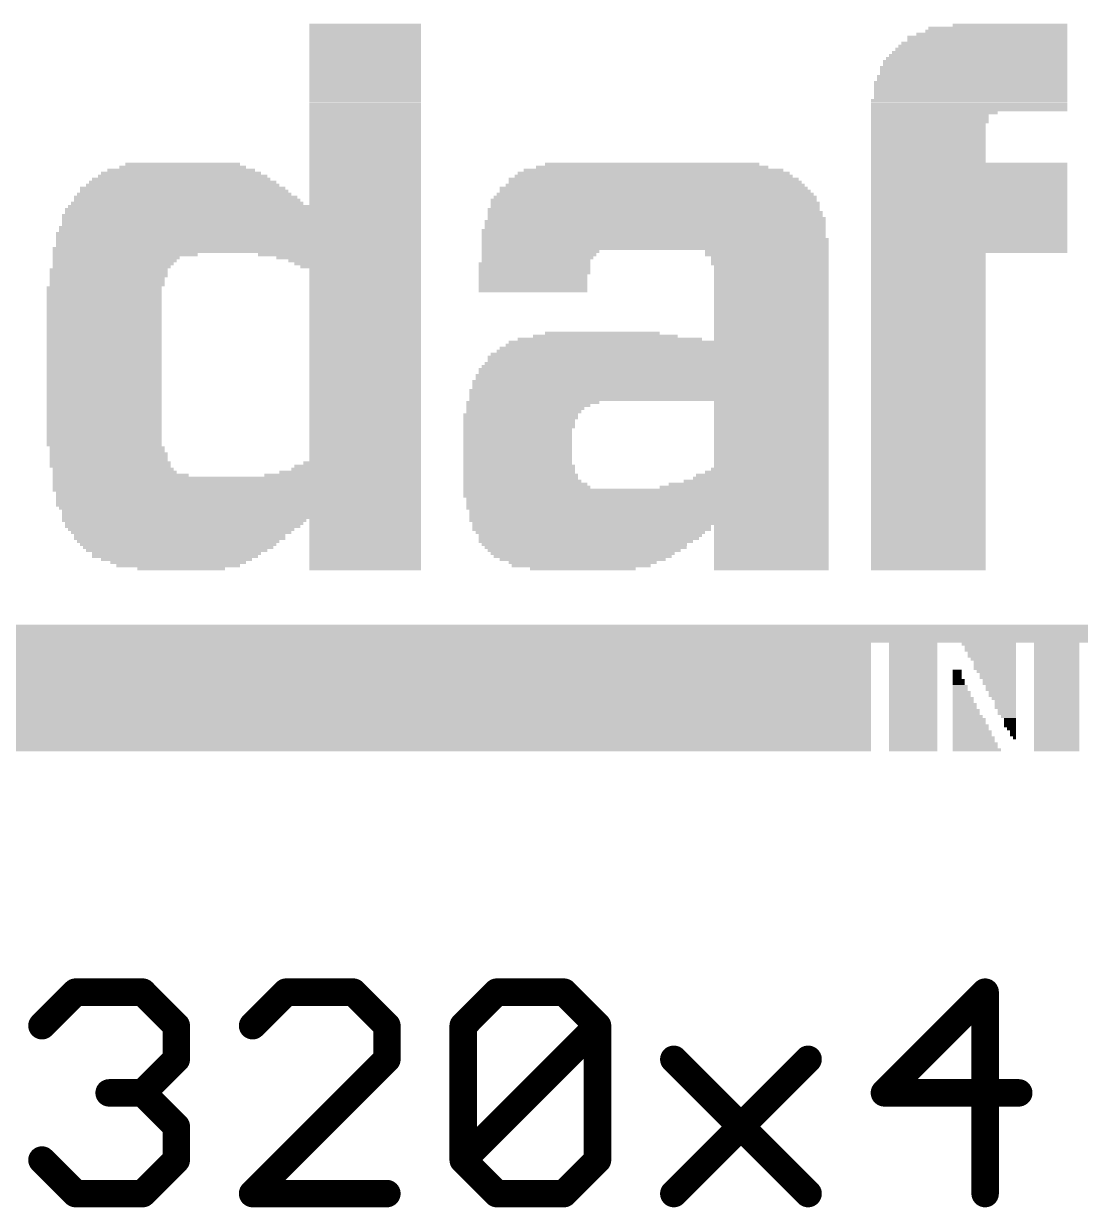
# Model space of a CAD drawing. Extents: x -17 to 57, y -6 to 105.
# Drawn here: x 22.95 to 28.82, y 4.95 to 11.52 of the extents above; entities that cross this region are included whole.
import ezdxf

# ---------------------------------------------------------------- set-up
doc = ezdxf.new("R2010")
doc.units = 0
doc.layers.add('21', color=40, linetype='CONTINUOUS')

# ---------------------------------------------------------------- blocks, each defined once
blk = doc.blocks.new('RECT')
blk.add_solid([(-0.5, -0.5), (0.5, -0.5), (-0.5, 0.5), (0.5, 0.5)])

msp = doc.modelspace()

# ---------------------------------------------------------------- linework, layer by layer
at = {"layer": '21', "const_width": 0.1524}
for points in [[(23.0506, 5.9613), (23.237, 6.1478)], [(23.237, 6.1478), (23.6099, 6.1478)], [(23.6099, 6.1478), (23.7963, 5.9613)], [(24.4064, 6.1478), (24.22, 5.9613)], [(24.7793, 6.1478), (24.4064, 6.1478)], [(24.9657, 5.9613), (24.7793, 6.1478)], [(25.3894, 5.9613), (25.5758, 6.1478)], [(25.5758, 6.1478), (25.9487, 6.1478)], [(25.9487, 6.1478), (26.1351, 5.9613)], [(28.2874, 6.1478), (27.7282, 5.5885)], [(28.2874, 5.0292), (28.2874, 6.1478)], [(23.7963, 5.9613), (23.7963, 5.7749)], [(24.9657, 5.7749), (24.9657, 5.9613)], [(25.3894, 5.2156), (25.3894, 5.9613)], [(25.3894, 5.2156), (26.1351, 5.9613)], [(26.1351, 5.9613), (26.1351, 5.2156)], [(23.7963, 5.7749), (23.6099, 5.5885)], [(24.22, 5.0292), (24.9657, 5.7749)], [(26.5588, 5.7749), (27.3045, 5.0292)], [(26.5588, 5.0292), (27.3045, 5.7749)], [(23.6099, 5.5885), (23.4234, 5.5885)], [(23.6099, 5.5885), (23.7963, 5.4021)], [(27.7282, 5.5885), (28.4739, 5.5885)], [(23.7963, 5.4021), (23.7963, 5.2156)], [(23.237, 5.0292), (23.0506, 5.2156)], [(23.7963, 5.2156), (23.6099, 5.0292)], [(25.5758, 5.0292), (25.3894, 5.2156)], [(26.1351, 5.2156), (25.9487, 5.0292)], [(23.6099, 5.0292), (23.237, 5.0292)], [(24.9657, 5.0292), (24.22, 5.0292)], [(25.9487, 5.0292), (25.5758, 5.0292)]]:
    msp.add_lwpolyline(points, dxfattribs=at)
at = {"layer": '21', "const_width": 0.0762}
for points in [[(23.237, 6.1859, 1), (23.237, 6.1097)], [(23.264, 6.1208, 1), (23.2101, 6.1747)], [(23.6368, 6.1747, 1), (23.5829, 6.1208)], [(23.6099, 6.1097, 1), (23.6099, 6.1859)], [(24.4064, 6.1859, 1), (24.4064, 6.1097)], [(24.4333, 6.1208, 1), (24.3795, 6.1747)], [(24.8062, 6.1747, 1), (24.7523, 6.1208)], [(24.7793, 6.1097, 1), (24.7793, 6.1859)], [(25.5758, 6.1859, 1), (25.5758, 6.1097)], [(25.6027, 6.1208, 1), (25.5489, 6.1747)], [(25.9756, 6.1747, 1), (25.9217, 6.1208)], [(25.9487, 6.1097, 1), (25.9487, 6.1859)], [(28.3255, 6.1478, 1), (28.2493, 6.1478)], [(28.3144, 6.1208, 1), (28.2605, 6.1747)], [(23.0236, 5.9883, 1), (23.0775, 5.9344)], [(23.8344, 5.9613, 1), (23.7582, 5.9613)], [(23.7693, 5.9344, 1), (23.8232, 5.9883)], [(24.193, 5.9883, 1), (24.2469, 5.9344)], [(25.0038, 5.9613, 1), (24.9276, 5.9613)], [(24.9387, 5.9344, 1), (24.9926, 5.9883)], [(25.3624, 5.9883, 1), (25.4163, 5.9344)], [(25.4275, 5.9613, 1), (25.3513, 5.9613)], [(26.1732, 5.9613, 1), (26.097, 5.9613)], [(26.162, 5.9344, 1), (26.1081, 5.9883)], [(26.1081, 5.9344, 1), (26.162, 5.9883)], [(23.8232, 5.748, 1), (23.7693, 5.8018)], [(24.9926, 5.748, 1), (24.9387, 5.8018)], [(26.5857, 5.8018, 1), (26.5318, 5.748)], [(27.3314, 5.748, 1), (27.2775, 5.8018)], [(23.7582, 5.7749, 1), (23.8344, 5.7749)], [(24.9276, 5.7749, 1), (25.0038, 5.7749)], [(23.4234, 5.6266, 1), (23.4234, 5.5504)], [(23.6368, 5.6154, 1), (23.5829, 5.5615)], [(23.5829, 5.6154, 1), (23.6368, 5.5615)], [(23.6099, 5.5504, 1), (23.6099, 5.6266)], [(27.7012, 5.6154, 1), (27.7551, 5.5615)], [(27.7282, 5.6266, 1), (27.7282, 5.5504)], [(28.4739, 5.5504, 1), (28.4739, 5.6266)], [(23.8344, 5.4021, 1), (23.7582, 5.4021)], [(23.7693, 5.3751, 1), (23.8232, 5.429)], [(23.0775, 5.2426, 1), (23.0236, 5.1887)], [(23.8232, 5.1887, 1), (23.7693, 5.2426)], [(25.4163, 5.2426, 1), (25.3624, 5.1887)], [(25.3624, 5.2426, 1), (25.4163, 5.1887)], [(26.162, 5.1887, 1), (26.1081, 5.2426)], [(23.7582, 5.2156, 1), (23.8344, 5.2156)], [(25.3513, 5.2156, 1), (25.4275, 5.2156)], [(26.097, 5.2156, 1), (26.1732, 5.2156)], [(23.237, 5.0673, 1), (23.237, 4.9911)], [(23.2101, 5.0023, 1), (23.264, 5.0561)], [(23.5829, 5.0561, 1), (23.6368, 5.0023)], [(23.6099, 4.9911, 1), (23.6099, 5.0673)], [(24.22, 5.0673, 1), (24.22, 4.9911)], [(24.193, 5.0561, 1), (24.2469, 5.0023)], [(24.9657, 4.9911, 1), (24.9657, 5.0673)], [(25.5758, 5.0673, 1), (25.5758, 4.9911)], [(25.5489, 5.0023, 1), (25.6027, 5.0561)], [(25.9217, 5.0561, 1), (25.9756, 5.0023)], [(25.9487, 4.9911, 1), (25.9487, 5.0673)], [(26.5318, 5.0561, 1), (26.5857, 5.0023)], [(27.2775, 5.0023, 1), (27.3314, 5.0561)], [(28.2493, 5.0292, 1), (28.3255, 5.0292)]]:
    msp.add_lwpolyline(points, format="xyb", dxfattribs=at)

# ---------------------------------------------------------------- block references
at = {"layer": '21'}
for p, xscale, yscale in [((24.8458, 11.5164), 0.6203, 0.0167), ((24.8458, 11.4996), 0.6203, 0.0168), ((28.3579, 11.4996), 0.7711, 0.0168), ((28.4249, 11.5164), 0.637, 0.0167), ((24.8458, 11.4829), 0.6203, 0.0167), ((24.8458, 11.4661), 0.6203, 0.0168), ((24.8458, 11.4493), 0.6203, 0.0168), ((24.8458, 11.4326), 0.6203, 0.0167), ((28.2992, 11.4493), 0.8885, 0.0168), ((28.2992, 11.4326), 0.8885, 0.0167), ((28.3243, 11.4661), 0.8382, 0.0168), ((28.3495, 11.4829), 0.7879, 0.0167), ((24.8458, 11.4158), 0.6203, 0.0168), ((24.8458, 11.399), 0.6203, 0.0168), ((24.8458, 11.3823), 0.6203, 0.0167), ((24.8458, 11.3655), 0.6203, 0.0168), ((28.2573, 11.3655), 0.9723, 0.0168), ((28.2657, 11.3823), 0.9555, 0.0167), ((28.274, 11.399), 0.9388, 0.0168), ((28.2824, 11.4158), 0.922, 0.0168), ((24.8458, 11.3487), 0.6203, 0.0168), ((24.8458, 11.332), 0.6203, 0.0167), ((24.8458, 11.3152), 0.6203, 0.0168), ((24.8458, 11.2984), 0.6203, 0.0168), ((28.2321, 11.3152), 1.0226, 0.0168), ((28.2321, 11.2984), 1.0226, 0.0168), ((28.2405, 11.332), 1.0058, 0.0167), ((28.2489, 11.3487), 0.9891, 0.0168), ((24.8458, 11.2817), 0.6203, 0.0167), ((24.8458, 11.2649), 0.6203, 0.0168), ((24.8458, 11.2482), 0.6203, 0.0167), ((24.8458, 11.2314), 0.6203, 0.0168), ((28.2154, 11.2314), 1.0561, 0.0168), ((28.2237, 11.2817), 1.0394, 0.0167), ((28.2237, 11.2649), 1.0394, 0.0168), ((28.2237, 11.2482), 1.0394, 0.0167), ((24.8458, 11.2146), 0.6203, 0.0168), ((24.8458, 11.1979), 0.6203, 0.0167), ((24.8458, 11.1811), 0.6203, 0.0168), ((24.8458, 11.1643), 0.6203, 0.0168), ((28.207, 11.1979), 1.0729, 0.0167), ((28.207, 11.1811), 1.0729, 0.0168), ((28.207, 11.1643), 1.0729, 0.0168), ((28.2154, 11.2146), 1.0561, 0.0168), ((24.8458, 11.1476), 0.6203, 0.0167), ((24.8458, 11.1308), 0.6203, 0.0168), ((24.8458, 11.114), 0.6203, 0.0168), ((28.207, 11.1476), 1.0729, 0.0167), ((28.207, 11.1308), 1.0729, 0.0168), ((28.207, 11.114), 1.0729, 0.0168), ((24.8458, 11.0973), 0.6203, 0.0167), ((24.8458, 11.0805), 0.6203, 0.0168), ((24.8458, 11.0638), 0.6203, 0.0167), ((24.8458, 11.047), 0.6203, 0.0168), ((28.1986, 11.0973), 1.0897, 0.0167), ((28.1986, 11.0805), 1.0897, 0.0168), ((28.1986, 11.0638), 1.0897, 0.0167), ((28.1986, 11.047), 1.0897, 0.0168), ((24.8458, 11.0302), 0.6203, 0.0168), ((24.8458, 11.0135), 0.6203, 0.0167), ((24.8458, 10.9967), 0.6203, 0.0168), ((24.8458, 10.9799), 0.6203, 0.0168), ((27.9806, 11.0135), 0.6538, 0.0167), ((27.9806, 10.9967), 0.6538, 0.0168), ((27.9806, 10.9799), 0.6538, 0.0168), ((28.0058, 11.0302), 0.7041, 0.0168), ((24.8458, 10.9632), 0.6203, 0.0167), ((24.8458, 10.9464), 0.6203, 0.0168), ((24.8458, 10.9296), 0.6203, 0.0168), ((24.8458, 10.9129), 0.6203, 0.0167), ((27.9723, 10.9632), 0.6371, 0.0167), ((27.9723, 10.9464), 0.6371, 0.0168), ((27.9723, 10.9296), 0.6371, 0.0168), ((27.9723, 10.9129), 0.6371, 0.0167), ((24.8458, 10.8961), 0.6203, 0.0168), ((24.8458, 10.8793), 0.6203, 0.0168), ((24.8458, 10.8626), 0.6203, 0.0167), ((24.8458, 10.8458), 0.6203, 0.0168), ((27.9723, 10.8961), 0.6371, 0.0168), ((27.9723, 10.8793), 0.6371, 0.0168), ((27.9723, 10.8626), 0.6371, 0.0167), ((27.9723, 10.8458), 0.6371, 0.0168), ((24.8458, 10.8291), 0.6203, 0.0167), ((24.8458, 10.8123), 0.6203, 0.0168), ((24.8458, 10.7955), 0.6203, 0.0168), ((24.8458, 10.7788), 0.6203, 0.0167), ((27.9723, 10.8291), 0.6371, 0.0167), ((27.9723, 10.8123), 0.6371, 0.0168), ((27.9723, 10.7955), 0.6371, 0.0168), ((27.9723, 10.7788), 0.6371, 0.0167), ((23.8232, 10.7117), 0.8214, 0.0168), ((23.8316, 10.7285), 0.7041, 0.0167), ((23.8316, 10.7452), 0.6371, 0.0168), ((24.8458, 10.762), 0.6203, 0.0168), ((24.8458, 10.7452), 0.6203, 0.0168), ((24.8458, 10.7285), 0.6203, 0.0167), ((24.8458, 10.7117), 0.6203, 0.0168), ((26.4468, 10.7117), 1.4417, 0.0168), ((26.4383, 10.7285), 1.2909, 0.0167), ((26.4383, 10.7452), 1.1903, 0.0168), ((28.1986, 10.7452), 1.0897, 0.0168), ((28.1986, 10.7285), 1.0897, 0.0167), ((28.1986, 10.7117), 1.0897, 0.0168), ((27.9723, 10.762), 0.6371, 0.0168), ((23.8316, 10.6447), 1.0393, 0.0167), ((23.8232, 10.6614), 0.9891, 0.0168), ((23.8316, 10.6782), 0.9387, 0.0167), ((23.8232, 10.6949), 0.8885, 0.0168), ((24.8458, 10.6949), 0.6203, 0.0168), ((24.8458, 10.6782), 0.6203, 0.0167), ((24.8458, 10.6614), 0.6203, 0.0168), ((24.8458, 10.6447), 0.6203, 0.0167), ((26.4551, 10.6447), 1.6261, 0.0167), ((26.4468, 10.6614), 1.6093, 0.0168), ((26.4468, 10.6782), 1.5423, 0.0167), ((26.4468, 10.6949), 1.5087, 0.0168), ((28.1986, 10.6949), 1.0897, 0.0168), ((28.1986, 10.6782), 1.0897, 0.0167), ((28.1986, 10.6614), 1.0897, 0.0168), ((28.1986, 10.6447), 1.0897, 0.0167), ((23.84, 10.5776), 1.1903, 0.0168), ((23.84, 10.5944), 1.1567, 0.0167), ((23.8316, 10.6111), 1.1399, 0.0168), ((23.8316, 10.6279), 1.0729, 0.0168), ((24.8458, 10.6279), 0.6203, 0.0168), ((24.8458, 10.6111), 0.6203, 0.0168), ((24.8458, 10.5944), 0.6203, 0.0167), ((24.8458, 10.5776), 0.6203, 0.0168), ((26.4551, 10.5776), 1.7602, 0.0168), ((26.4551, 10.5944), 1.7267, 0.0167), ((26.4468, 10.6111), 1.7099, 0.0168), ((26.4551, 10.6279), 1.6596, 0.0168), ((28.1986, 10.6279), 1.0897, 0.0168), ((28.1986, 10.6111), 1.0897, 0.0168), ((28.1986, 10.5944), 1.0897, 0.0167), ((28.1986, 10.5776), 1.0897, 0.0168), ((24.1752, 10.5105), 1.9614, 0.0168), ((23.8567, 10.5273), 1.2908, 0.0168), ((23.8483, 10.5608), 1.2406, 0.0168), ((23.8567, 10.5441), 1.2573, 0.0167), ((24.8458, 10.5608), 0.6203, 0.0168), ((24.8458, 10.5441), 0.6203, 0.0167), ((24.8458, 10.5273), 0.6203, 0.0168), ((26.4551, 10.5273), 1.8273, 0.0168), ((26.4551, 10.5105), 1.8273, 0.0168), ((26.4468, 10.5441), 1.8105, 0.0167), ((26.4551, 10.5608), 1.7938, 0.0168), ((28.1986, 10.5608), 1.0897, 0.0168), ((28.1986, 10.5441), 1.0897, 0.0167), ((28.1986, 10.5273), 1.0897, 0.0168), ((28.1986, 10.5105), 1.0897, 0.0168), ((24.1585, 10.4602), 1.9949, 0.0168), ((24.1585, 10.4435), 1.9949, 0.0167), ((24.1669, 10.4938), 1.9781, 0.0167), ((24.1669, 10.477), 1.9781, 0.0168), ((26.4551, 10.477), 1.8608, 0.0168), ((26.4551, 10.4602), 1.8608, 0.0168), ((26.4635, 10.4435), 1.8776, 0.0167), ((26.4468, 10.4938), 1.8441, 0.0167), ((28.1986, 10.4938), 1.0897, 0.0167), ((28.1986, 10.477), 1.0897, 0.0168), ((28.1986, 10.4602), 1.0897, 0.0168), ((28.1986, 10.4435), 1.0897, 0.0167), ((24.1501, 10.3932), 2.0117, 0.0168), ((24.1501, 10.3764), 2.0117, 0.0168), ((24.1585, 10.4267), 1.9949, 0.0168), ((24.1585, 10.41), 1.9949, 0.0167), ((26.4468, 10.3764), 1.9111, 0.0168), ((26.4551, 10.4267), 1.8943, 0.0168), ((26.4551, 10.41), 1.8943, 0.0167), ((26.4551, 10.3932), 1.8943, 0.0168), ((28.1986, 10.4267), 1.0897, 0.0168), ((28.1986, 10.41), 1.0897, 0.0167), ((28.1986, 10.3932), 1.0897, 0.0168), ((28.1986, 10.3764), 1.0897, 0.0168), ((24.1417, 10.3597), 2.0284, 0.0167), ((24.1417, 10.3429), 2.0284, 0.0168), ((24.1417, 10.3261), 2.0284, 0.0168), ((24.1417, 10.3094), 2.0284, 0.0167), ((26.4551, 10.3261), 1.9278, 0.0168), ((26.4551, 10.3094), 1.9278, 0.0167), ((26.4468, 10.3597), 1.9111, 0.0167), ((26.4468, 10.3429), 1.9111, 0.0168), ((28.1986, 10.3597), 1.0897, 0.0167), ((28.1986, 10.3429), 1.0897, 0.0168), ((28.1986, 10.3261), 1.0897, 0.0168), ((28.1986, 10.3094), 1.0897, 0.0167), ((24.1333, 10.2758), 2.0452, 0.0168), ((24.1333, 10.2591), 2.0452, 0.0167), ((24.1417, 10.2926), 2.0284, 0.0168), ((26.4551, 10.2926), 1.9278, 0.0168), ((26.4551, 10.2758), 1.9278, 0.0168), ((25.8181, 10.2591), 0.6538, 0.0167), ((27.0754, 10.2591), 0.6873, 0.0167), ((28.1986, 10.2926), 1.0897, 0.0168), ((28.1986, 10.2758), 1.0897, 0.0168), ((28.1986, 10.2591), 1.0897, 0.0167), ((23.513, 10.2423), 0.8047, 0.0168), ((23.4627, 10.2256), 0.7041, 0.0167), ((23.4544, 10.2088), 0.6873, 0.0168), ((23.446, 10.192), 0.6706, 0.0168), ((24.7033, 10.2423), 0.9052, 0.0168), ((24.7536, 10.2256), 0.8047, 0.0167), ((24.7871, 10.2088), 0.7376, 0.0168), ((24.8039, 10.192), 0.7041, 0.0168), ((25.7846, 10.192), 0.6203, 0.0168), ((25.8097, 10.2423), 0.637, 0.0168), ((25.8014, 10.2256), 0.6203, 0.0167), ((25.793, 10.2088), 0.6035, 0.0168), ((27.0754, 10.2423), 0.6873, 0.0168), ((27.0922, 10.2256), 0.6537, 0.0167), ((27.0922, 10.2088), 0.6537, 0.0168), ((27.0922, 10.192), 0.6537, 0.0168), ((27.9723, 10.2423), 0.6371, 0.0168), ((27.9723, 10.2256), 0.6371, 0.0167), ((27.9723, 10.2088), 0.6371, 0.0168), ((27.9723, 10.192), 0.6371, 0.0168), ((23.4208, 10.1585), 0.6538, 0.0168), ((23.4208, 10.1417), 0.6538, 0.0168), ((23.4208, 10.125), 0.6538, 0.0167), ((23.4376, 10.1753), 0.6538, 0.0167), ((24.8206, 10.1753), 0.6706, 0.0167), ((24.8458, 10.1585), 0.6203, 0.0168), ((24.8458, 10.1417), 0.6203, 0.0168), ((24.8458, 10.125), 0.6203, 0.0167), ((25.7846, 10.1753), 0.6203, 0.0167), ((25.7846, 10.1585), 0.6203, 0.0168), ((25.7846, 10.1417), 0.6203, 0.0168), ((25.7762, 10.125), 0.6035, 0.0167), ((27.1005, 10.1753), 0.637, 0.0167), ((27.1005, 10.1585), 0.637, 0.0168), ((27.1005, 10.1417), 0.637, 0.0168), ((27.1005, 10.125), 0.637, 0.0167), ((27.9723, 10.1753), 0.6371, 0.0167), ((27.9723, 10.1585), 0.6371, 0.0168), ((27.9723, 10.1417), 0.6371, 0.0168), ((27.9723, 10.125), 0.6371, 0.0167), ((23.3957, 10.0579), 0.637, 0.0168), ((23.4124, 10.1082), 0.6371, 0.0168), ((23.4124, 10.0914), 0.6371, 0.0168), ((23.4124, 10.0747), 0.6371, 0.0167), ((24.8458, 10.1082), 0.6203, 0.0168), ((24.8458, 10.0914), 0.6203, 0.0168), ((24.8458, 10.0747), 0.6203, 0.0167), ((24.8458, 10.0579), 0.6203, 0.0168), ((25.7762, 10.1082), 0.6035, 0.0168), ((25.7762, 10.0914), 0.6035, 0.0168), ((25.7762, 10.0747), 0.6035, 0.0167), ((25.7762, 10.0579), 0.6035, 0.0168), ((27.1005, 10.1082), 0.637, 0.0168), ((27.1005, 10.0914), 0.637, 0.0168), ((27.1005, 10.0747), 0.637, 0.0167), ((27.1005, 10.0579), 0.637, 0.0168), ((27.9723, 10.1082), 0.6371, 0.0168), ((27.9723, 10.0914), 0.6371, 0.0168), ((27.9723, 10.0747), 0.6371, 0.0167), ((27.9723, 10.0579), 0.6371, 0.0168), ((23.3957, 10.0411), 0.637, 0.0168), ((23.3957, 10.0244), 0.637, 0.0167), ((23.3957, 10.0076), 0.637, 0.0168), ((23.3957, 9.9909), 0.637, 0.0167), ((24.8458, 10.0411), 0.6203, 0.0168), ((24.8458, 10.0244), 0.6203, 0.0167), ((24.8458, 10.0076), 0.6203, 0.0168), ((24.8458, 9.9909), 0.6203, 0.0167), ((25.7762, 10.0411), 0.6035, 0.0168), ((27.1005, 10.0411), 0.637, 0.0168), ((27.1005, 10.0244), 0.637, 0.0167), ((27.1005, 10.0076), 0.637, 0.0168), ((27.1005, 9.9909), 0.637, 0.0167), ((27.9723, 10.0411), 0.6371, 0.0168), ((27.9723, 10.0244), 0.6371, 0.0167), ((27.9723, 10.0076), 0.6371, 0.0168), ((27.9723, 9.9909), 0.6371, 0.0167), ((23.3957, 9.9741), 0.637, 0.0168), ((23.3957, 9.9573), 0.637, 0.0168), ((23.3957, 9.9405), 0.637, 0.0167), ((23.3957, 9.9238), 0.637, 0.0168), ((24.8458, 9.9741), 0.6203, 0.0168), ((24.8458, 9.9573), 0.6203, 0.0168), ((24.8458, 9.9405), 0.6203, 0.0167), ((24.8458, 9.9238), 0.6203, 0.0168), ((27.1005, 9.9741), 0.637, 0.0168), ((27.1005, 9.9573), 0.637, 0.0168), ((27.1005, 9.9405), 0.637, 0.0167), ((27.1005, 9.9238), 0.637, 0.0168), ((27.9723, 9.9741), 0.6371, 0.0168), ((27.9723, 9.9573), 0.6371, 0.0168), ((27.9723, 9.9405), 0.6371, 0.0167), ((27.9723, 9.9238), 0.6371, 0.0168), ((23.3957, 9.907), 0.637, 0.0168), ((23.3957, 9.8902), 0.637, 0.0167), ((23.3957, 9.8735), 0.637, 0.0168), ((23.3957, 9.8567), 0.637, 0.0168), ((24.8458, 9.907), 0.6203, 0.0168), ((24.8458, 9.8902), 0.6203, 0.0167), ((24.8458, 9.8735), 0.6203, 0.0168), ((24.8458, 9.8567), 0.6203, 0.0168), ((27.1005, 9.907), 0.637, 0.0168), ((27.1005, 9.8902), 0.637, 0.0167), ((27.1005, 9.8735), 0.637, 0.0168), ((27.1005, 9.8567), 0.637, 0.0168), ((27.9723, 9.907), 0.6371, 0.0168), ((27.9723, 9.8902), 0.6371, 0.0167), ((27.9723, 9.8735), 0.6371, 0.0168), ((27.9723, 9.8567), 0.6371, 0.0168), ((23.3957, 9.8399), 0.637, 0.0167), ((23.3957, 9.8232), 0.637, 0.0168), ((23.3957, 9.8064), 0.637, 0.0167), ((23.3957, 9.7897), 0.637, 0.0168), ((24.8458, 9.8399), 0.6203, 0.0167), ((24.8458, 9.8232), 0.6203, 0.0168), ((24.8458, 9.8064), 0.6203, 0.0167), ((24.8458, 9.7897), 0.6203, 0.0168), ((26.1785, 9.7897), 0.8046, 0.0168), ((26.1618, 9.8064), 0.6371, 0.0167), ((27.1005, 9.8399), 0.637, 0.0167), ((27.1005, 9.8232), 0.637, 0.0168), ((27.1005, 9.8064), 0.637, 0.0167), ((27.1005, 9.7897), 0.637, 0.0168), ((27.9723, 9.8399), 0.6371, 0.0167), ((27.9723, 9.8232), 0.6371, 0.0168), ((27.9723, 9.8064), 0.6371, 0.0167), ((27.9723, 9.7897), 0.6371, 0.0168), ((23.3957, 9.7729), 0.637, 0.0168), ((23.3957, 9.7561), 0.637, 0.0167), ((23.3957, 9.7394), 0.637, 0.0168), ((23.3957, 9.7226), 0.637, 0.0168), ((24.8458, 9.7729), 0.6203, 0.0168), ((24.8458, 9.7561), 0.6203, 0.0167), ((24.8458, 9.7394), 0.6203, 0.0168), ((24.8458, 9.7226), 0.6203, 0.0168), ((26.5054, 9.7226), 1.8272, 0.0168), ((26.5221, 9.7394), 1.7937, 0.0168), ((26.5306, 9.7561), 1.7769, 0.0167), ((26.2037, 9.7729), 1.0226, 0.0168), ((27.1005, 9.7729), 0.637, 0.0168), ((27.9723, 9.7729), 0.6371, 0.0168), ((27.9723, 9.7561), 0.6371, 0.0167), ((27.9723, 9.7394), 0.6371, 0.0168), ((27.9723, 9.7226), 0.6371, 0.0168), ((23.3957, 9.7058), 0.637, 0.0167), ((23.3957, 9.6891), 0.637, 0.0168), ((23.3957, 9.6723), 0.637, 0.0168), ((23.3957, 9.6555), 0.637, 0.0167), ((24.8458, 9.7058), 0.6203, 0.0167), ((24.8458, 9.6891), 0.6203, 0.0168), ((24.8458, 9.6723), 0.6203, 0.0168), ((24.8458, 9.6555), 0.6203, 0.0167), ((26.4718, 9.6723), 1.8943, 0.0168), ((26.4718, 9.6555), 1.8943, 0.0167), ((26.4803, 9.6891), 1.8775, 0.0168), ((26.497, 9.7058), 1.844, 0.0167), ((27.9723, 9.7058), 0.6371, 0.0167), ((27.9723, 9.6891), 0.6371, 0.0168), ((27.9723, 9.6723), 0.6371, 0.0168), ((27.9723, 9.6555), 0.6371, 0.0167), ((23.3957, 9.6388), 0.637, 0.0168), ((23.3957, 9.622), 0.637, 0.0168), ((23.3957, 9.6052), 0.637, 0.0167), ((23.3957, 9.5885), 0.637, 0.0168), ((24.8458, 9.6388), 0.6203, 0.0168), ((24.8458, 9.622), 0.6203, 0.0168), ((24.8458, 9.6052), 0.6203, 0.0167), ((24.8458, 9.5885), 0.6203, 0.0168), ((26.4467, 9.6052), 1.9446, 0.0167), ((26.4467, 9.5885), 1.9446, 0.0168), ((26.4551, 9.622), 1.9278, 0.0168), ((26.4635, 9.6388), 1.911, 0.0168), ((27.9723, 9.6388), 0.6371, 0.0168), ((27.9723, 9.622), 0.6371, 0.0168), ((27.9723, 9.6052), 0.6371, 0.0167), ((27.9723, 9.5885), 0.6371, 0.0168), ((23.3957, 9.5717), 0.637, 0.0167), ((23.3957, 9.555), 0.637, 0.0168), ((23.3957, 9.5382), 0.637, 0.0168), ((23.3957, 9.5214), 0.637, 0.0167), ((24.8458, 9.5717), 0.6203, 0.0167), ((24.8458, 9.555), 0.6203, 0.0168), ((24.8458, 9.5382), 0.6203, 0.0168), ((24.8458, 9.5214), 0.6203, 0.0167), ((26.43, 9.5382), 1.9781, 0.0168), ((26.43, 9.5214), 1.9781, 0.0167), ((26.4383, 9.5717), 1.9613, 0.0167), ((26.4383, 9.555), 1.9613, 0.0168), ((27.9723, 9.5717), 0.6371, 0.0167), ((27.9723, 9.555), 0.6371, 0.0168), ((27.9723, 9.5382), 0.6371, 0.0168), ((27.9723, 9.5214), 0.6371, 0.0167), ((23.3957, 9.5047), 0.637, 0.0168), ((23.3957, 9.4879), 0.637, 0.0168), ((23.3957, 9.4711), 0.637, 0.0167), ((24.8458, 9.5047), 0.6203, 0.0168), ((24.8458, 9.4879), 0.6203, 0.0168), ((24.8458, 9.4711), 0.6203, 0.0167), ((26.4215, 9.4879), 1.9949, 0.0168), ((26.4215, 9.4711), 1.9949, 0.0167), ((26.43, 9.5047), 1.9781, 0.0168), ((27.9723, 9.5047), 0.6371, 0.0168), ((27.9723, 9.4879), 0.6371, 0.0168), ((27.9723, 9.4711), 0.6371, 0.0167), ((23.3957, 9.4544), 0.637, 0.0168), ((23.3957, 9.4376), 0.637, 0.0168), ((23.3957, 9.4208), 0.637, 0.0167), ((23.3957, 9.4041), 0.637, 0.0168), ((24.8458, 9.4544), 0.6203, 0.0168), ((24.8458, 9.4376), 0.6203, 0.0168), ((24.8458, 9.4208), 0.6203, 0.0167), ((24.8458, 9.4041), 0.6203, 0.0168), ((25.7762, 9.4208), 0.7376, 0.0167), ((25.7511, 9.4041), 0.6873, 0.0168), ((26.4215, 9.4544), 1.9949, 0.0168), ((26.4215, 9.4376), 1.9949, 0.0168), ((27.1005, 9.4208), 0.637, 0.0167), ((27.1005, 9.4041), 0.637, 0.0168), ((27.9723, 9.4544), 0.6371, 0.0168), ((27.9723, 9.4376), 0.6371, 0.0168), ((27.9723, 9.4208), 0.6371, 0.0167), ((27.9723, 9.4041), 0.6371, 0.0168), ((23.3957, 9.3873), 0.637, 0.0167), ((23.3957, 9.3706), 0.637, 0.0168), ((23.3957, 9.3538), 0.637, 0.0168), ((23.3957, 9.337), 0.637, 0.0167), ((24.8458, 9.3873), 0.6203, 0.0167), ((24.8458, 9.3706), 0.6203, 0.0168), ((24.8458, 9.3538), 0.6203, 0.0168), ((24.8458, 9.337), 0.6203, 0.0167), ((25.7091, 9.3538), 0.637, 0.0168), ((25.7091, 9.337), 0.637, 0.0167), ((25.7343, 9.3873), 0.6538, 0.0167), ((25.7259, 9.3706), 0.637, 0.0168), ((27.1005, 9.3873), 0.637, 0.0167), ((27.1005, 9.3706), 0.637, 0.0168), ((27.1005, 9.3538), 0.637, 0.0168), ((27.1005, 9.337), 0.637, 0.0167), ((27.9723, 9.3873), 0.6371, 0.0167), ((27.9723, 9.3706), 0.6371, 0.0168), ((27.9723, 9.3538), 0.6371, 0.0168), ((27.9723, 9.337), 0.6371, 0.0167), ((23.3957, 9.3203), 0.637, 0.0168), ((23.3957, 9.3035), 0.637, 0.0168), ((23.3957, 9.2867), 0.637, 0.0167), ((23.3957, 9.27), 0.637, 0.0168), ((24.8458, 9.3203), 0.6203, 0.0168), ((24.8458, 9.3035), 0.6203, 0.0168), ((24.8458, 9.2867), 0.6203, 0.0167), ((24.8458, 9.27), 0.6203, 0.0168), ((25.7008, 9.3203), 0.6203, 0.0168), ((25.7008, 9.3035), 0.6203, 0.0168), ((25.7008, 9.2867), 0.6203, 0.0167), ((25.6924, 9.27), 0.6035, 0.0168), ((27.1005, 9.3203), 0.637, 0.0168), ((27.1005, 9.3035), 0.637, 0.0168), ((27.1005, 9.2867), 0.637, 0.0167), ((27.1005, 9.27), 0.637, 0.0168), ((27.9723, 9.3203), 0.6371, 0.0168), ((27.9723, 9.3035), 0.6371, 0.0168), ((27.9723, 9.2867), 0.6371, 0.0167), ((27.9723, 9.27), 0.6371, 0.0168), ((23.3957, 9.2532), 0.637, 0.0168), ((23.3957, 9.2364), 0.637, 0.0167), ((23.3957, 9.2197), 0.637, 0.0168), ((23.3957, 9.2029), 0.637, 0.0168), ((24.8458, 9.2532), 0.6203, 0.0168), ((24.8458, 9.2364), 0.6203, 0.0167), ((24.8458, 9.2197), 0.6203, 0.0168), ((24.8458, 9.2029), 0.6203, 0.0168), ((25.6924, 9.2532), 0.6035, 0.0168), ((25.6924, 9.2364), 0.6035, 0.0167), ((25.6924, 9.2197), 0.6035, 0.0168), ((25.6924, 9.2029), 0.6035, 0.0168), ((27.1005, 9.2532), 0.637, 0.0168), ((27.1005, 9.2364), 0.637, 0.0167), ((27.1005, 9.2197), 0.637, 0.0168), ((27.1005, 9.2029), 0.637, 0.0168), ((27.9723, 9.2532), 0.6371, 0.0168), ((27.9723, 9.2364), 0.6371, 0.0167), ((27.9723, 9.2197), 0.6371, 0.0168), ((27.9723, 9.2029), 0.6371, 0.0168), ((23.3957, 9.1861), 0.637, 0.0167), ((23.4124, 9.1694), 0.6371, 0.0168), ((23.4124, 9.1527), 0.6371, 0.0167), ((23.4208, 9.1359), 0.6538, 0.0168), ((24.8458, 9.1861), 0.6203, 0.0167), ((24.8458, 9.1694), 0.6203, 0.0168), ((24.8458, 9.1527), 0.6203, 0.0167), ((24.8458, 9.1359), 0.6203, 0.0168), ((25.6924, 9.1861), 0.6035, 0.0167), ((25.6924, 9.1694), 0.6035, 0.0168), ((25.6924, 9.1527), 0.6035, 0.0167), ((25.6924, 9.1359), 0.6035, 0.0168), ((27.1005, 9.1861), 0.637, 0.0167), ((27.1005, 9.1694), 0.637, 0.0168), ((27.1005, 9.1527), 0.637, 0.0167), ((27.1005, 9.1359), 0.637, 0.0168), ((27.9723, 9.1861), 0.6371, 0.0167), ((27.9723, 9.1694), 0.6371, 0.0168), ((27.9723, 9.1527), 0.6371, 0.0167), ((27.9723, 9.1359), 0.6371, 0.0168), ((23.4208, 9.1191), 0.6538, 0.0168), ((23.4208, 9.1024), 0.6538, 0.0167), ((23.4292, 9.0856), 0.6706, 0.0168), ((23.4292, 9.0688), 0.6706, 0.0168), ((24.8039, 9.0688), 0.7041, 0.0168), ((24.829, 9.0856), 0.6538, 0.0168), ((24.8458, 9.1191), 0.6203, 0.0168), ((24.8458, 9.1024), 0.6203, 0.0167), ((25.6924, 9.1191), 0.6035, 0.0168), ((25.6924, 9.1024), 0.6035, 0.0167), ((25.6924, 9.0856), 0.6035, 0.0168), ((25.7008, 9.0688), 0.6203, 0.0168), ((27.1005, 9.1191), 0.637, 0.0168), ((27.1005, 9.1024), 0.637, 0.0167), ((27.1005, 9.0856), 0.637, 0.0168), ((27.1005, 9.0688), 0.637, 0.0168), ((27.9723, 9.1191), 0.6371, 0.0168), ((27.9723, 9.1024), 0.6371, 0.0167), ((27.9723, 9.0856), 0.6371, 0.0168), ((27.9723, 9.0688), 0.6371, 0.0168), ((23.446, 9.0521), 0.6706, 0.0167), ((23.4544, 9.0353), 0.6873, 0.0168), ((23.4879, 9.0185), 0.7544, 0.0168), ((24.1333, 9.0018), 2.0452, 0.0167), ((24.7201, 9.0185), 0.8717, 0.0168), ((24.762, 9.0353), 0.7879, 0.0168), ((24.7955, 9.0521), 0.7208, 0.0167), ((25.7091, 9.0185), 0.637, 0.0168), ((25.7091, 9.0018), 0.637, 0.0167), ((25.7008, 9.0521), 0.6203, 0.0167), ((25.7008, 9.0353), 0.6203, 0.0168), ((27.0419, 9.0018), 0.7543, 0.0167), ((27.0502, 9.0185), 0.7376, 0.0168), ((27.0754, 9.0353), 0.6873, 0.0168), ((27.0922, 9.0521), 0.6537, 0.0167), ((27.9723, 9.0521), 0.6371, 0.0167), ((27.9723, 9.0353), 0.6371, 0.0168), ((27.9723, 9.0185), 0.6371, 0.0168), ((27.9723, 9.0018), 0.6371, 0.0167), ((24.1333, 8.985), 2.0452, 0.0168), ((24.1333, 8.9683), 2.0452, 0.0167), ((24.1333, 8.9515), 2.0452, 0.0168), ((24.1333, 8.9347), 2.0452, 0.0168), ((25.7175, 8.985), 0.6538, 0.0168), ((26.4048, 8.9347), 2.0284, 0.0168), ((25.7343, 8.9683), 0.6873, 0.0167), ((25.7427, 8.9515), 0.7041, 0.0168), ((26.9497, 8.9515), 0.9387, 0.0168), ((26.9748, 8.9683), 0.8884, 0.0167), ((27.0167, 8.985), 0.8046, 0.0168), ((27.9723, 8.985), 0.6371, 0.0168), ((27.9723, 8.9683), 0.6371, 0.0167), ((27.9723, 8.9515), 0.6371, 0.0168), ((27.9723, 8.9347), 0.6371, 0.0168), ((24.1417, 8.918), 2.0284, 0.0167), ((24.1417, 8.9012), 2.0284, 0.0168), ((24.1417, 8.8844), 2.0284, 0.0168), ((24.1417, 8.8677), 2.0284, 0.0167), ((26.4048, 8.918), 2.0284, 0.0167), ((26.4048, 8.9012), 2.0284, 0.0168), ((26.4132, 8.8844), 2.0116, 0.0168), ((26.4132, 8.8677), 2.0116, 0.0167), ((27.9723, 8.918), 0.6371, 0.0167), ((27.9723, 8.9012), 0.6371, 0.0168), ((27.9723, 8.8844), 0.6371, 0.0168), ((27.9723, 8.8677), 0.6371, 0.0167), ((24.1417, 8.8509), 2.0284, 0.0168), ((24.1501, 8.8341), 2.0117, 0.0168), ((24.1585, 8.8174), 1.9949, 0.0167), ((24.1585, 8.8006), 1.9949, 0.0168), ((26.4132, 8.8509), 2.0116, 0.0168), ((26.4132, 8.8341), 2.0116, 0.0168), ((26.4215, 8.8174), 1.9949, 0.0167), ((26.4215, 8.8006), 1.9949, 0.0168), ((27.9723, 8.8509), 0.6371, 0.0168), ((27.9723, 8.8341), 0.6371, 0.0168), ((27.9723, 8.8174), 0.6371, 0.0167), ((27.9723, 8.8006), 0.6371, 0.0168), ((24.1585, 8.7838), 1.9949, 0.0168), ((23.84, 8.7671), 1.3579, 0.0167), ((23.84, 8.7503), 1.3243, 0.0168), ((23.8316, 8.7336), 1.3075, 0.0167), ((24.8458, 8.7671), 0.6203, 0.0167), ((24.8458, 8.7503), 0.6203, 0.0168), ((24.8458, 8.7336), 0.6203, 0.0167), ((26.4215, 8.7838), 1.9949, 0.0168), ((26.4215, 8.7671), 1.9949, 0.0167), ((26.1031, 8.7336), 1.3244, 0.0167), ((26.43, 8.7503), 1.9781, 0.0168), ((27.1005, 8.7336), 0.637, 0.0167), ((27.9723, 8.7838), 0.6371, 0.0168), ((27.9723, 8.7671), 0.6371, 0.0167), ((27.9723, 8.7503), 0.6371, 0.0168), ((27.9723, 8.7336), 0.6371, 0.0167), ((23.8232, 8.7168), 1.2573, 0.0168), ((23.8232, 8.7), 1.2238, 0.0168), ((23.8148, 8.6833), 1.1735, 0.0167), ((23.8148, 8.6665), 1.1735, 0.0168), ((24.8458, 8.7168), 0.6203, 0.0168), ((24.8458, 8.7), 0.6203, 0.0168), ((24.8458, 8.6833), 0.6203, 0.0167), ((24.8458, 8.6665), 0.6203, 0.0168), ((26.1031, 8.7168), 1.3244, 0.0168), ((26.0947, 8.7), 1.274, 0.0168), ((26.0947, 8.6833), 1.2406, 0.0167), ((26.0863, 8.6665), 1.2238, 0.0168), ((27.1005, 8.7168), 0.637, 0.0168), ((27.1005, 8.7), 0.637, 0.0168), ((27.1005, 8.6833), 0.637, 0.0167), ((27.1005, 8.6665), 0.637, 0.0168), ((27.9723, 8.7168), 0.6371, 0.0168), ((27.9723, 8.7), 0.6371, 0.0168), ((27.9723, 8.6833), 0.6371, 0.0167), ((27.9723, 8.6665), 0.6371, 0.0168), ((23.8064, 8.6497), 1.1232, 0.0168), ((23.8064, 8.633), 1.0896, 0.0167), ((23.8064, 8.6162), 1.0562, 0.0168), ((24.8458, 8.6497), 0.6203, 0.0168), ((24.8458, 8.633), 0.6203, 0.0167), ((24.8458, 8.6162), 0.6203, 0.0168), ((26.0695, 8.6497), 1.1903, 0.0168), ((26.0612, 8.633), 1.1399, 0.0167), ((26.0695, 8.6162), 1.1231, 0.0168), ((27.1005, 8.6497), 0.637, 0.0168), ((27.1005, 8.633), 0.637, 0.0167), ((27.1005, 8.6162), 0.637, 0.0168), ((27.9723, 8.6497), 0.6371, 0.0168), ((27.9723, 8.633), 0.6371, 0.0167), ((27.9723, 8.6162), 0.6371, 0.0168), ((23.798, 8.5994), 1.0058, 0.0168), ((23.798, 8.5827), 0.9388, 0.0167), ((23.7897, 8.5659), 0.9221, 0.0168), ((23.798, 8.5492), 0.8382, 0.0167), ((24.8458, 8.5994), 0.6203, 0.0168), ((24.8458, 8.5827), 0.6203, 0.0167), ((24.8458, 8.5659), 0.6203, 0.0168), ((24.8458, 8.5492), 0.6203, 0.0167), ((26.0612, 8.5994), 1.0729, 0.0168), ((26.0528, 8.5827), 1.0226, 0.0167), ((26.0527, 8.5659), 0.9891, 0.0168), ((26.0528, 8.5492), 0.922, 0.0167), ((27.1005, 8.5994), 0.637, 0.0168), ((27.1005, 8.5827), 0.637, 0.0167), ((27.1005, 8.5659), 0.637, 0.0168), ((27.1005, 8.5492), 0.637, 0.0167), ((27.9723, 8.5994), 0.6371, 0.0168), ((27.9723, 8.5827), 0.6371, 0.0167), ((27.9723, 8.5659), 0.6371, 0.0168), ((27.9723, 8.5492), 0.6371, 0.0167), ((23.8064, 8.5324), 0.7544, 0.0168), ((23.8064, 8.5156), 0.6874, 0.0168), ((23.8232, 8.4989), 0.4861, 0.0167), ((24.8458, 8.5324), 0.6203, 0.0168), ((24.8458, 8.5156), 0.6203, 0.0168), ((24.8458, 8.4989), 0.6203, 0.0167), ((26.0528, 8.5324), 0.8214, 0.0168), ((26.0444, 8.5156), 0.7712, 0.0168), ((26.0528, 8.4989), 0.5868, 0.0167), ((27.1005, 8.5324), 0.637, 0.0168), ((27.1005, 8.5156), 0.637, 0.0168), ((27.1005, 8.4989), 0.637, 0.0167), ((27.9723, 8.5324), 0.6371, 0.0168), ((27.9723, 8.5156), 0.6371, 0.0168), ((27.9723, 8.4989), 0.6371, 0.0167), ((27.813, 8.1803), 13.998, 0.0168), ((27.813, 8.1636), 13.998, 0.0167), ((27.813, 8.1468), 13.998, 0.0168), ((27.813, 8.1301), 13.998, 0.0167), ((27.813, 8.1133), 13.998, 0.0168), ((27.813, 8.0965), 13.998, 0.0168), ((24.2339, 8.0798), 6.8397, 0.0167), ((27.8885, 8.0798), 0.2683, 0.0167), ((28.3076, 8.0798), 0.3017, 0.0167), ((28.6848, 8.0798), 0.2515, 0.0167), ((24.2339, 8.063), 6.8397, 0.0168), ((24.2339, 8.0462), 6.8397, 0.0168), ((24.2339, 8.0295), 6.8397, 0.0167), ((24.2339, 8.0127), 6.8397, 0.0168), ((27.8885, 8.063), 0.2683, 0.0168), ((27.8885, 8.0462), 0.2683, 0.0168), ((27.8885, 8.0295), 0.2683, 0.0167), ((27.8885, 8.0127), 0.2683, 0.0168), ((28.3159, 8.063), 0.285, 0.0168), ((28.3159, 8.0462), 0.285, 0.0168), ((28.3243, 8.0295), 0.2682, 0.0167), ((28.3243, 8.0127), 0.2682, 0.0168), ((28.6848, 8.063), 0.2515, 0.0168), ((28.6848, 8.0462), 0.2515, 0.0168), ((28.6848, 8.0295), 0.2515, 0.0167), ((28.6848, 8.0127), 0.2515, 0.0168), ((24.2339, 7.9959), 6.8397, 0.0168), ((24.2339, 7.9792), 6.8397, 0.0167), ((24.2339, 7.9624), 6.8397, 0.0168), ((24.2339, 7.9456), 6.8397, 0.0168), ((27.8885, 7.9959), 0.2683, 0.0168), ((27.8885, 7.9792), 0.2683, 0.0167), ((27.8885, 7.9624), 0.2683, 0.0168), ((27.8885, 7.9456), 0.2683, 0.0168), ((28.3327, 7.9959), 0.2514, 0.0168), ((28.3411, 7.9792), 0.2347, 0.0167), ((28.3411, 7.9624), 0.2347, 0.0168), ((28.3411, 7.9456), 0.2347, 0.0168), ((28.6848, 7.9959), 0.2515, 0.0168), ((28.6848, 7.9792), 0.2515, 0.0167), ((28.6848, 7.9624), 0.2515, 0.0168), ((28.6848, 7.9456), 0.2515, 0.0168), ((24.2339, 7.9289), 6.8397, 0.0167), ((24.2339, 7.9121), 6.8397, 0.0168), ((24.2339, 7.8954), 6.8397, 0.0167), ((24.2339, 7.8786), 6.8397, 0.0168), ((27.8885, 7.9289), 0.2683, 0.0167), ((27.8885, 7.9121), 0.2683, 0.0168), ((27.8885, 7.8954), 0.2683, 0.0167), ((27.8885, 7.8786), 0.2683, 0.0168), ((28.1316, 7.9289), 0.0503, 0.0167), ((28.1316, 7.9121), 0.0503, 0.0168), ((28.1316, 7.8954), 0.0503, 0.0167), ((28.1399, 7.8786), 0.067, 0.0168), ((28.3495, 7.9289), 0.2179, 0.0167), ((28.3578, 7.9121), 0.2012, 0.0168), ((28.3578, 7.8954), 0.2012, 0.0167), ((28.3662, 7.8786), 0.1844, 0.0168), ((28.6848, 7.9289), 0.2515, 0.0167), ((28.6848, 7.9121), 0.2515, 0.0168), ((28.6848, 7.8954), 0.2515, 0.0167), ((28.6848, 7.8786), 0.2515, 0.0168), ((24.2339, 7.8618), 6.8397, 0.0168), ((24.2339, 7.8451), 6.8397, 0.0167), ((24.2339, 7.8283), 6.8397, 0.0168), ((27.8885, 7.8618), 0.2683, 0.0168), ((27.8885, 7.8451), 0.2683, 0.0167), ((27.8885, 7.8283), 0.2683, 0.0168), ((28.1399, 7.8618), 0.067, 0.0168), ((28.1483, 7.8451), 0.0838, 0.0167), ((28.1483, 7.8283), 0.0838, 0.0168), ((28.3662, 7.8618), 0.1844, 0.0168), ((28.3746, 7.8451), 0.1676, 0.0167), ((28.3746, 7.8283), 0.1676, 0.0168), ((28.6848, 7.8618), 0.2515, 0.0168), ((28.6848, 7.8451), 0.2515, 0.0167), ((28.6848, 7.8283), 0.2515, 0.0168), ((24.2339, 7.8115), 6.8397, 0.0168), ((24.2339, 7.7948), 6.8397, 0.0167), ((24.2339, 7.778), 6.8397, 0.0168), ((24.2339, 7.7612), 6.8397, 0.0168), ((27.8885, 7.8115), 0.2683, 0.0168), ((27.8885, 7.7948), 0.2683, 0.0167), ((27.8885, 7.778), 0.2683, 0.0168), ((27.8885, 7.7612), 0.2683, 0.0168), ((28.1567, 7.8115), 0.1006, 0.0168), ((28.1567, 7.7948), 0.1006, 0.0167), ((28.1651, 7.778), 0.1173, 0.0168), ((28.1651, 7.7612), 0.1173, 0.0168), ((28.383, 7.8115), 0.1509, 0.0168), ((28.383, 7.7948), 0.1509, 0.0167), ((28.3914, 7.778), 0.1341, 0.0168), ((28.3998, 7.7612), 0.1173, 0.0168), ((28.6848, 7.8115), 0.2515, 0.0168), ((28.6848, 7.7948), 0.2515, 0.0167), ((28.6848, 7.778), 0.2515, 0.0168), ((28.6848, 7.7612), 0.2515, 0.0168), ((24.2339, 7.7445), 6.8397, 0.0167), ((24.2339, 7.7277), 6.8397, 0.0168), ((24.2339, 7.711), 6.8397, 0.0167), ((24.2339, 7.6942), 6.8397, 0.0168), ((27.8885, 7.7445), 0.2683, 0.0167), ((27.8885, 7.7277), 0.2683, 0.0168), ((27.8885, 7.711), 0.2683, 0.0167), ((27.8885, 7.6942), 0.2683, 0.0168), ((28.1818, 7.711), 0.1508, 0.0167), ((28.1818, 7.6942), 0.1508, 0.0168), ((28.1735, 7.7445), 0.1341, 0.0167), ((28.1735, 7.7277), 0.1341, 0.0168), ((28.3998, 7.7445), 0.1173, 0.0167), ((28.3998, 7.7277), 0.1173, 0.0168), ((28.4081, 7.711), 0.1006, 0.0167), ((28.4081, 7.6942), 0.1006, 0.0168), ((28.6848, 7.7445), 0.2515, 0.0167), ((28.6848, 7.7277), 0.2515, 0.0168), ((28.6848, 7.711), 0.2515, 0.0167), ((28.6848, 7.6942), 0.2515, 0.0168), ((24.2339, 7.6774), 6.8397, 0.0168), ((24.2339, 7.6607), 6.8397, 0.0167), ((24.2339, 7.6439), 6.8397, 0.0168), ((24.2339, 7.6271), 6.8397, 0.0168), ((27.8885, 7.6774), 0.2683, 0.0168), ((27.8885, 7.6607), 0.2683, 0.0167), ((27.8885, 7.6439), 0.2683, 0.0168), ((27.8885, 7.6271), 0.2683, 0.0168), ((28.1902, 7.6774), 0.1676, 0.0168), ((28.1986, 7.6607), 0.1844, 0.0167), ((28.1986, 7.6439), 0.1844, 0.0168), ((28.207, 7.6271), 0.2011, 0.0168), ((28.4165, 7.6774), 0.0838, 0.0168), ((28.4249, 7.6607), 0.067, 0.0167), ((28.4249, 7.6439), 0.067, 0.0168), ((28.4249, 7.6271), 0.067, 0.0168), ((28.6848, 7.6774), 0.2515, 0.0168), ((28.6848, 7.6607), 0.2515, 0.0167), ((28.6848, 7.6439), 0.2515, 0.0168), ((28.6848, 7.6271), 0.2515, 0.0168), ((24.2339, 7.6104), 6.8397, 0.0167), ((24.2339, 7.5936), 6.8397, 0.0168), ((24.2339, 7.5768), 6.8397, 0.0168), ((24.2339, 7.5601), 6.8397, 0.0167), ((27.8885, 7.6104), 0.2683, 0.0167), ((27.8885, 7.5936), 0.2683, 0.0168), ((27.8885, 7.5768), 0.2683, 0.0168), ((27.8885, 7.5601), 0.2683, 0.0167), ((28.2154, 7.5936), 0.2179, 0.0168), ((28.2154, 7.5768), 0.2179, 0.0168), ((28.207, 7.6104), 0.2011, 0.0167), ((28.2238, 7.5601), 0.2347, 0.0167), ((28.4333, 7.6104), 0.0503, 0.0167), ((28.4417, 7.5936), 0.0335, 0.0168), ((28.4417, 7.5768), 0.0335, 0.0168), ((28.4501, 7.5601), 0.0167, 0.0167), ((28.6848, 7.6104), 0.2515, 0.0167), ((28.6848, 7.5936), 0.2515, 0.0168), ((28.6848, 7.5768), 0.2515, 0.0168), ((28.6848, 7.5601), 0.2515, 0.0167), ((24.2339, 7.5433), 6.8397, 0.0168), ((24.2339, 7.5265), 6.8397, 0.0168), ((24.2339, 7.5098), 6.8397, 0.0167), ((24.2339, 7.493), 6.8397, 0.0168), ((27.8885, 7.5433), 0.2683, 0.0168), ((27.8885, 7.5265), 0.2683, 0.0168), ((27.8885, 7.5098), 0.2683, 0.0167), ((27.8885, 7.493), 0.2683, 0.0168), ((28.2321, 7.5265), 0.2514, 0.0168), ((28.2321, 7.5098), 0.2514, 0.0167), ((28.2405, 7.493), 0.2682, 0.0168), ((28.2238, 7.5433), 0.2347, 0.0168), ((28.6848, 7.5433), 0.2515, 0.0168), ((28.6848, 7.5265), 0.2515, 0.0168), ((28.6848, 7.5098), 0.2515, 0.0167), ((28.6848, 7.493), 0.2515, 0.0168)]:
    msp.add_blockref('RECT', p, dxfattribs=dict(at, xscale=xscale, yscale=yscale))

doc.saveas('drawing.dxf')
